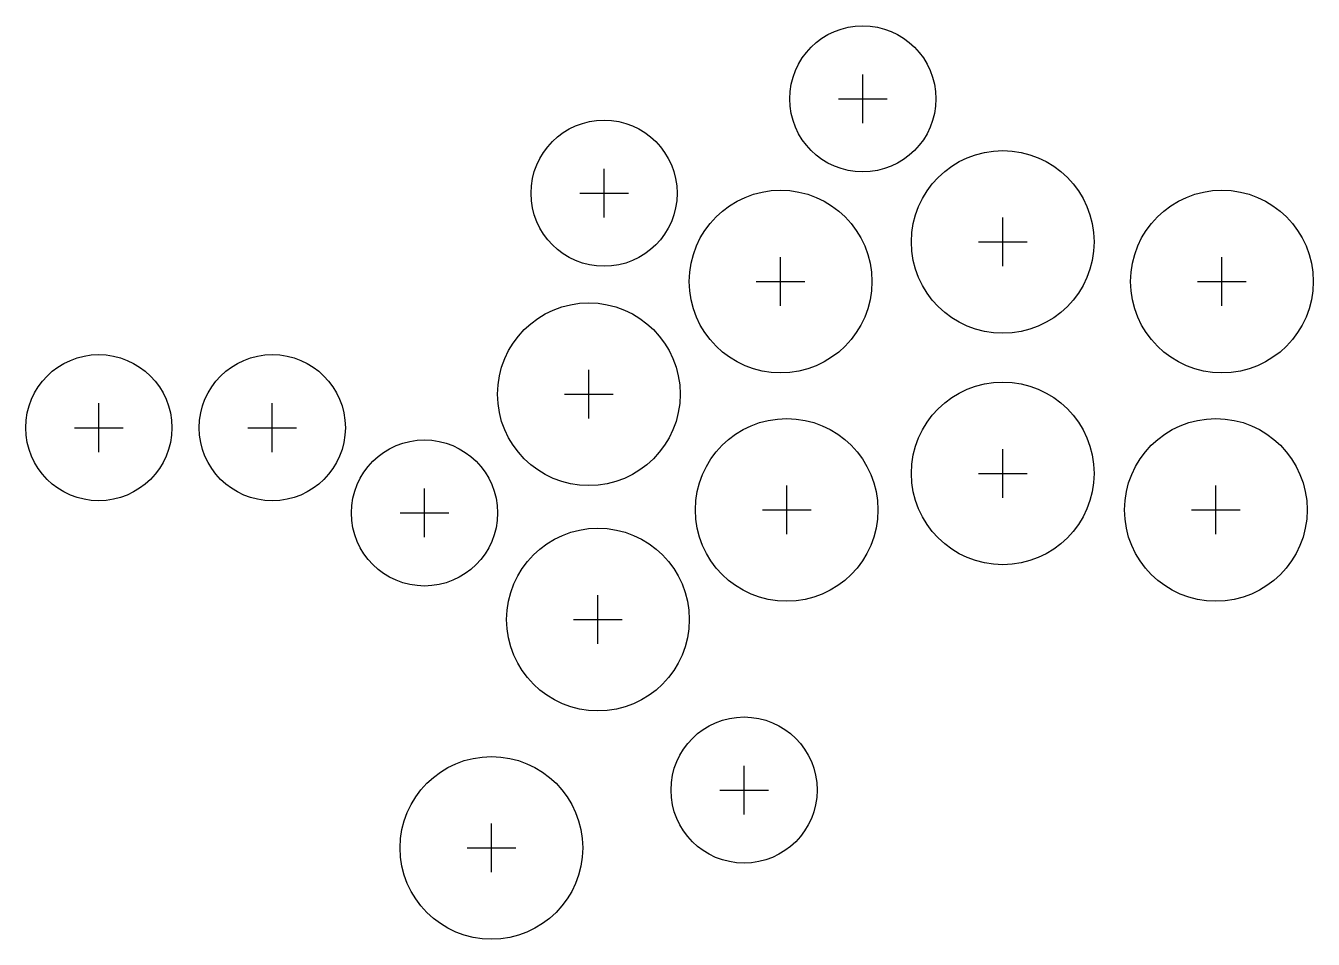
# Model space of a CAD drawing. Header units: millimetres. Extents: x -104 to 108, y -76 to 74.
import ezdxf

# ---------------------------------------------------------------- set-up
doc = ezdxf.new("R2010")
doc.units = ezdxf.units.MM
for name, color, linetype in [('BUTTONS_24', 1, 'Continuous'), ('BUTTONS_30', 5, 'Continuous'), ('REFERENCE', 8, 'Continuous')]:
    doc.layers.add(name, color=color, linetype=linetype)

msp = doc.modelspace()

# ---------------------------------------------------------------- linework, layer by layer
at = {"layer": 'BUTTONS_24'}
for centre in [(33.5, 61.5), (-9, 46), (-92, 7.5), (-63.5, 7.5), (-38.5, -6.5), (14, -52)]:
    msp.add_circle(centre, 12, dxfattribs=at)
at = {"layer": 'BUTTONS_30'}
for centre in [(56.5, 38), (20, 31.5), (92.5, 31.5), (-11.5, 13), (56.5, 0), (21, -6), (91.5, -6), (-10, -24), (-27.5, -61.5)]:
    msp.add_circle(centre, 15, dxfattribs=at)
at = {"layer": 'REFERENCE'}
for p, q in [((33.5, 57.5), (33.5, 65.5)), ((29.5, 61.5), (37.5, 61.5)), ((-9, 42), (-9, 50)), ((-13, 46), (-5, 46)), ((56.5, 34), (56.5, 42)), ((52.5, 38), (60.5, 38)), ((20, 27.5), (20, 35.5)), ((92.5, 27.5), (92.5, 35.5)), ((16, 31.5), (24, 31.5)), ((88.5, 31.5), (96.5, 31.5)), ((-11.5, 9), (-11.5, 17)), ((-15.5, 13), (-7.5, 13)), ((-92, 3.5), (-92, 11.5)), ((-63.5, 3.5), (-63.5, 11.5)), ((-96, 7.5), (-88, 7.5)), ((-67.5, 7.5), (-59.5, 7.5)), ((56.5, -4), (56.5, 4)), ((52.5, 0), (60.5, 0)), ((21, -10), (21, -2)), ((91.5, -10), (91.5, -2)), ((-38.5, -10.5), (-38.5, -2.5)), ((17, -6), (25, -6)), ((87.5, -6), (95.5, -6)), ((-42.5, -6.5), (-34.5, -6.5)), ((-10, -28), (-10, -20)), ((-14, -24), (-6, -24)), ((14, -56), (14, -48)), ((10, -52), (18, -52)), ((-27.5, -65.5), (-27.5, -57.5)), ((-31.5, -61.5), (-23.5, -61.5))]:
    msp.add_line(p, q, dxfattribs=at)

doc.saveas('drawing.dxf')
